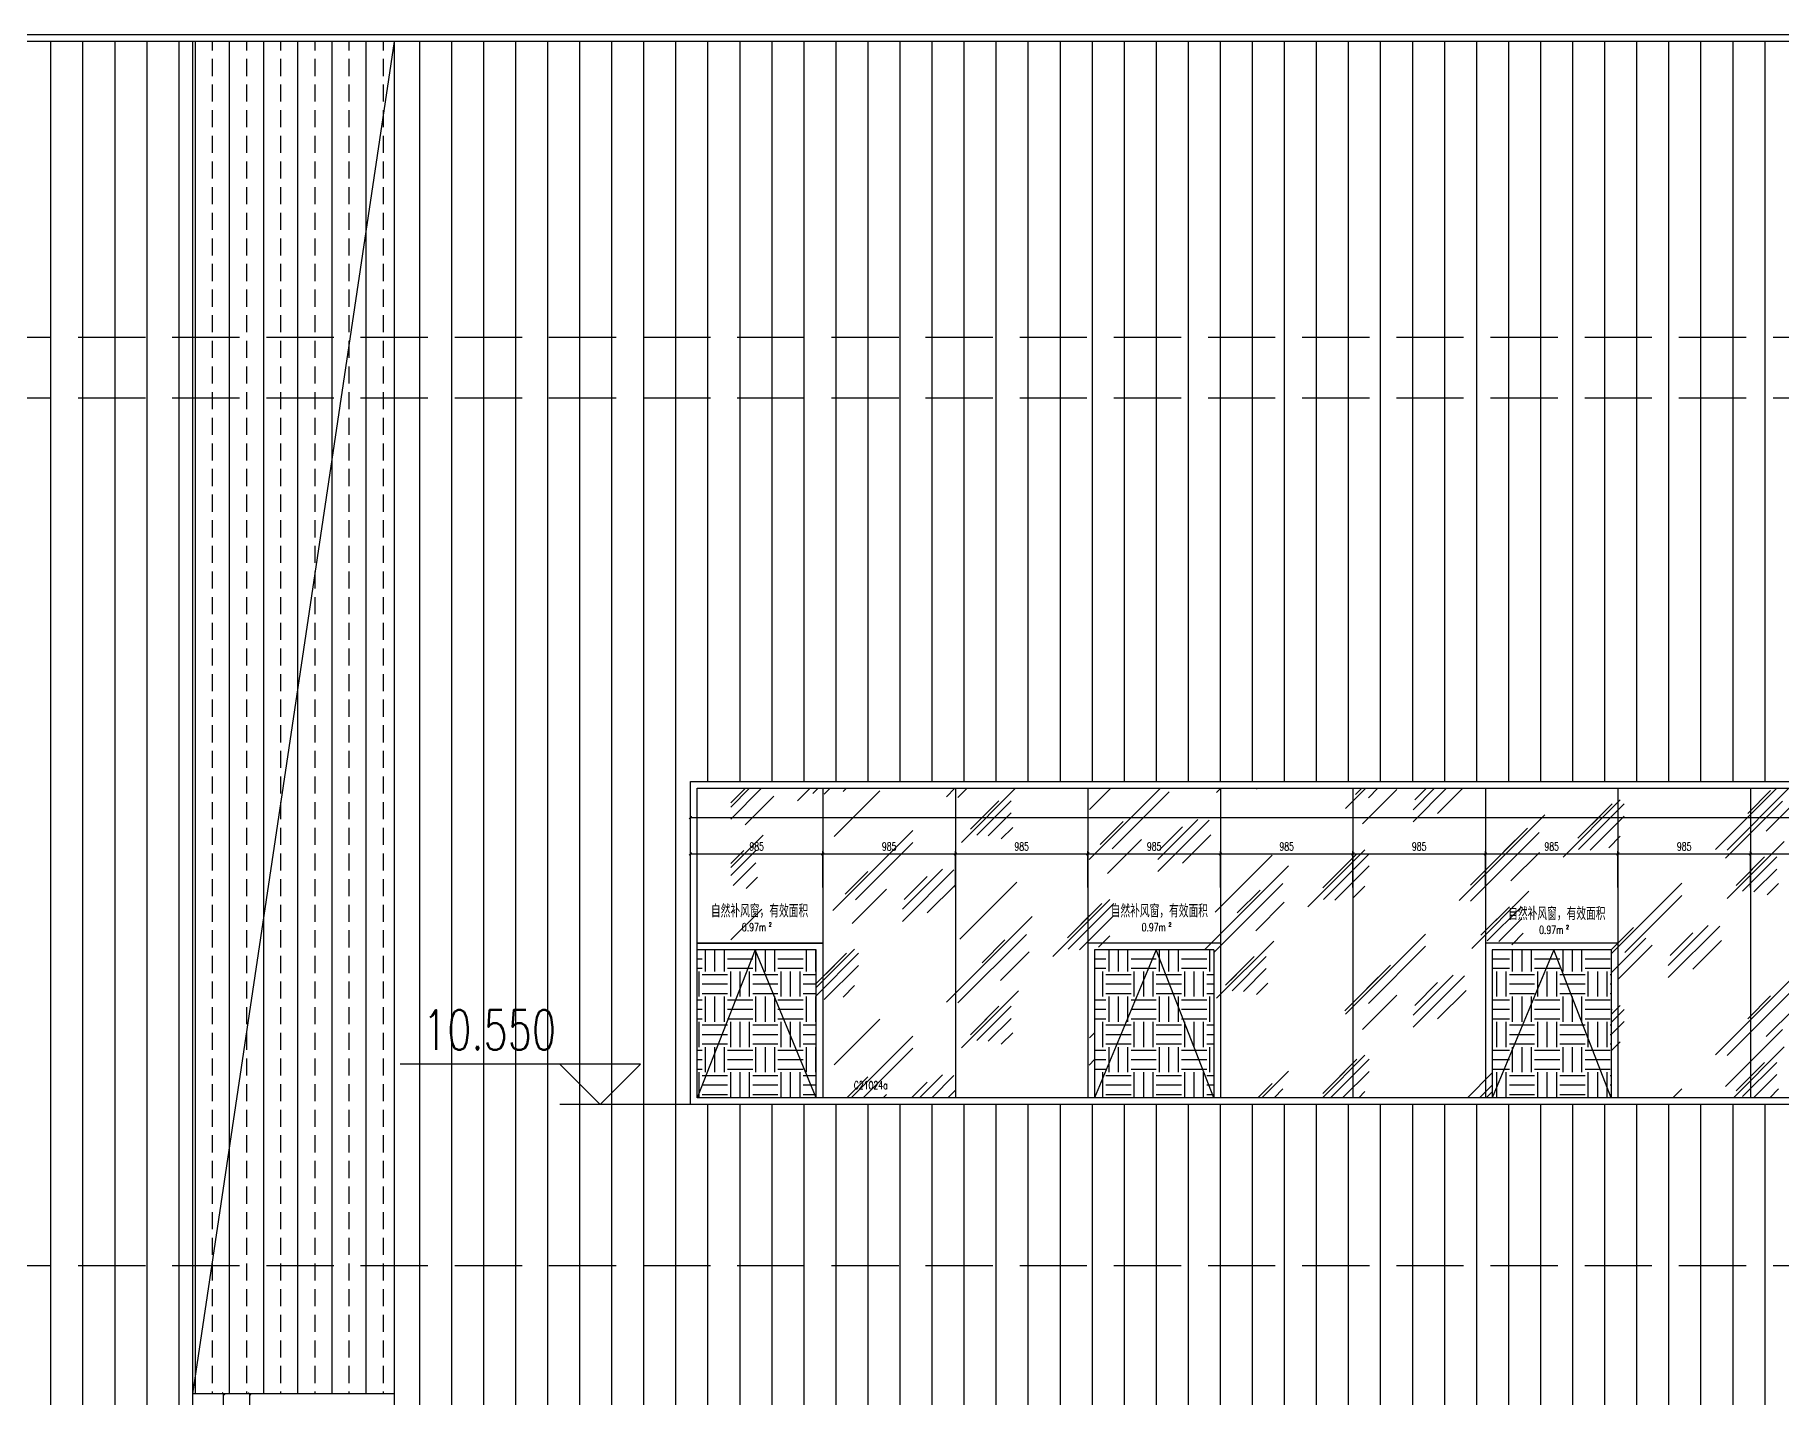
# Model space of a CAD drawing. Extents: x -2377130 to 293730, y -2 to 754590.
# Drawn here: x 52147 to 65127, y 525612 to 535737 of the extents above; entities that cross this region are included whole.
import ezdxf

# ---------------------------------------------------------------- set-up
doc = ezdxf.new("R2010")
doc.units = 0
doc.header["$LTSCALE"] = 1000
doc.header["$MEASUREMENT"] = 0
doc.linetypes.add('__DASH', pattern=[0.35, 0.25, -0.1])
doc.linetypes.add('DOTE', pattern=[2.42, 2, -0.2, 0.02, -0.2])
doc.layers.get('Defpoints').update_dxf_attribs({"color": 210})
for name, color, linetype in [('A-AXIS-DOTE', 14, 'DOTE'), ('A-HATCH-2', 251, 'Continuous'), ('A-LIN-V', 9, 'Continuous'), ('A-WINDOW', 140, 'Continuous'), ('A-门窗表显示尺寸', 160, 'Continuous'), ('AS-WALL', 40, 'Continuous'), ('DIM_ELEV', 3, 'Continuous'), ('PUB_TEXT', 7, 'Continuous'), ('SPACE_HATCH', 8, 'Continuous'), ('参考线', 8, 'Continuous')]:
    doc.layers.add(name, color=color, linetype=linetype)
doc.layers.add('A-WALL-HATCH', color=8, linetype='Continuous', lineweight=13)
doc.layers.add('A-加建区域', color=47, linetype='Continuous', plot=False)
doc.styles.add('_TCH_DIM', font='SIMPLEX', dxfattribs={"bigfont": 'GBCBIG'})
doc.styles.add('_TCH_DIM_T3', font='SIMPLEX', dxfattribs={"width": 0.705882, "bigfont": 'GBCBIG'})
doc.styles.add('_TCH_SPACE', font='SIMPLEX', dxfattribs={"height": 5, "bigfont": 'GBCBIG'})
doc.styles.add('A-DIM_T3', font='SIMPLEX', dxfattribs={"width": 0.705882, "bigfont": 'GBCBIG'})
doc.styles.add('A-STANDARD', font='SIMPLEX', dxfattribs={"bigfont": 'GBCBIG'})
doc.dimstyles.new('_TCH_ARCH&&20', dxfattribs={"dimtxt": 59.5, "dimasz": 20, "dimexe": 20, "dimexo": 20, "dimgap": 25.25, "dimtad": 1, "dimdec": 0, "dimzin": 0, "dimdsep": 46, "dimtxsty": '_TCH_DIM_T3', "dimblk": 'ARCHTICK', "dimcen": 0.09, "dimclrt": 7, "dimazin": 2, "dimtfac": 1, "dimtdec": 0, "dimtix": 1, "dimtmove": 2, "dimatfit": 3, "dimfxl": 0, "dimtolj": 1, "dimtzin": 0, "dimarcsym": 0})
doc.dimstyles.new('A-DIM&&20', dxfattribs={"dimtxt": 59.5, "dimasz": 20, "dimexe": 20, "dimexo": 20, "dimgap": 25.25, "dimtad": 1, "dimdec": 0, "dimzin": 0, "dimdsep": 46, "dimtxsty": 'A-DIM_T3', "dimblk": 'ARCHTICK', "dimcen": 0.09, "dimclrt": 7, "dimazin": 2, "dimtfac": 1, "dimtdec": 0, "dimtix": 1, "dimtmove": 2, "dimatfit": 3, "dimfxl": 0, "dimtolj": 1, "dimtzin": 0, "dimarcsym": 0})
pattern_1 = [(0, (-31580, 10550), (187.5, 187.5), [187.5, -187.5]), (0, (-31580, 10620.31), (187.5, 187.5), [187.5, -187.5]), (0, (-31580, 10690.63), (187.5, 187.5), [187.5, -187.5]), (90, (-31556.56, 10714.06), (-187.5, 187.5), [187.5, -187.5]), (90, (-31486.25, 10714.06), (-187.5, 187.5), [187.5, -187.5]), (90, (-31415.94, 10714.06), (-187.5, 187.5), [187.5, -187.5])]

# ---------------------------------------------------------------- blocks, each defined once
blk = doc.blocks.new('_ArchTick')
at = {"color": 0, "linetype": 'ByBlock', "const_width": 0.4}
blk.add_lwpolyline([(-0.5, -0.5), (0.5, 0.5)], dxfattribs=at)
blk = doc.blocks.new('*D1580')
at = {"layer": 'A-门窗表显示尺寸', "color": 0, "lineweight": -2}
for p, q in [((53893, 525637), (53723, 525637)), ((53743, 524537), (53743, 525637)), ((53893, 524537), (53723, 524537))]:
    blk.add_line(p, q, dxfattribs=at)
at = {"layer": 'Defpoints', "color": 0}
for p in [(53743, 525637), (53913, 525637), (53913, 524537)]:
    blk.add_point(p, dxfattribs=at)
at = {"layer": 'A-门窗表显示尺寸', "color": 0, "lineweight": -2, "xscale": 20, "yscale": 20, "zscale": 20}
for p, rotation in [((53743, 525637), 90), ((53743, 524537), 270)]:
    blk.add_blockref('_ArchTick', p, dxfattribs=dict(at, rotation=rotation))
at = {"layer": 'A-门窗表显示尺寸', "color": 7, "insert": (53688, 525087), "char_height": 59.5, "attachment_point": 5, "rotation": 90, "style": '_TCH_DIM_T3'}
blk.add_mtext('\\A1;1100', dxfattribs=at)
blk = doc.blocks.new('*D1581')
at = {"layer": 'A-门窗表显示尺寸', "color": 0, "lineweight": -2}
for p, q in [((53873, 525637), (53529, 525637)), ((53549, 517237), (53549, 525637)), ((53873, 517237), (53529, 517237))]:
    blk.add_line(p, q, dxfattribs=at)
at = {"layer": 'Defpoints', "color": 0}
for p in [(53549, 525637), (53893, 525637), (53893, 517237)]:
    blk.add_point(p, dxfattribs=at)
at = {"layer": 'A-门窗表显示尺寸', "color": 0, "lineweight": -2, "xscale": 20, "yscale": 20, "zscale": 20}
for p, rotation in [((53549, 525637), 90), ((53549, 517237), 270)]:
    blk.add_blockref('_ArchTick', p, dxfattribs=dict(at, rotation=rotation))
at = {"layer": 'A-门窗表显示尺寸', "color": 7, "insert": (53494, 521437), "char_height": 59.5, "attachment_point": 5, "rotation": 90, "style": '_TCH_DIM_T3'}
blk.add_mtext('\\A1;8400', dxfattribs=at)
blk = doc.blocks.new('*D1795')
at = {"layer": 'A-门窗表显示尺寸', "color": 0, "lineweight": -2}
for p, q in [((57019, 529673), (57019, 529940)), ((57019, 529920), (78019, 529920)), ((78019, 529673), (78019, 529940))]:
    blk.add_line(p, q, dxfattribs=at)
at = {"layer": 'Defpoints', "color": 0}
for p in [(78019, 529920), (57019, 529653), (78019, 529653)]:
    blk.add_point(p, dxfattribs=at)
at = {"layer": 'A-门窗表显示尺寸', "color": 0, "lineweight": -2, "xscale": 20, "yscale": 20, "zscale": 20, "rotation": 180}
blk.add_blockref('_ArchTick', (57019, 529920), dxfattribs=at)
at = {"layer": 'A-门窗表显示尺寸', "color": 0, "lineweight": -2, "xscale": 20, "yscale": 20, "zscale": 20}
blk.add_blockref('_ArchTick', (78019, 529920), dxfattribs=at)
at = {"layer": 'A-门窗表显示尺寸', "color": 7, "insert": (67519, 529975), "char_height": 59.5, "attachment_point": 5, "style": 'A-DIM_T3'}
blk.add_mtext('\\A1;21000', dxfattribs=at)
blk = doc.blocks.new('*D1784')
at = {"layer": 'A-门窗表显示尺寸', "color": 0, "lineweight": -2}
for p, q in [((64899, 529400), (64899, 529670)), ((64899, 529650), (65884, 529650)), ((65884, 529400), (65884, 529670))]:
    blk.add_line(p, q, dxfattribs=at)
at = {"layer": 'Defpoints', "color": 0}
for p in [(65884, 529650), (64899, 529380), (65884, 529380)]:
    blk.add_point(p, dxfattribs=at)
at = {"layer": 'A-门窗表显示尺寸', "color": 0, "lineweight": -2, "xscale": 20, "yscale": 20, "zscale": 20, "rotation": 180}
blk.add_blockref('_ArchTick', (64899, 529650), dxfattribs=at)
at = {"layer": 'A-门窗表显示尺寸', "color": 0, "lineweight": -2, "xscale": 20, "yscale": 20, "zscale": 20}
blk.add_blockref('_ArchTick', (65884, 529650), dxfattribs=at)
at = {"layer": 'A-门窗表显示尺寸', "color": 7, "insert": (65392, 529705), "char_height": 59.5, "attachment_point": 5, "style": 'A-DIM_T3'}
blk.add_mtext('\\A1;985', dxfattribs=at)
blk = doc.blocks.new('*D1785')
at = {"layer": 'A-门窗表显示尺寸', "color": 0, "lineweight": -2}
for p, q in [((63914, 529400), (63914, 529670)), ((63914, 529650), (64899, 529650)), ((64899, 529400), (64899, 529670))]:
    blk.add_line(p, q, dxfattribs=at)
at = {"layer": 'Defpoints', "color": 0}
for p in [(64899, 529650), (63914, 529380), (64899, 529380)]:
    blk.add_point(p, dxfattribs=at)
at = {"layer": 'A-门窗表显示尺寸', "color": 0, "lineweight": -2, "xscale": 20, "yscale": 20, "zscale": 20, "rotation": 180}
blk.add_blockref('_ArchTick', (63914, 529650), dxfattribs=at)
at = {"layer": 'A-门窗表显示尺寸', "color": 0, "lineweight": -2, "xscale": 20, "yscale": 20, "zscale": 20}
blk.add_blockref('_ArchTick', (64899, 529650), dxfattribs=at)
at = {"layer": 'A-门窗表显示尺寸', "color": 7, "insert": (64407, 529705), "char_height": 59.5, "attachment_point": 5, "style": 'A-DIM_T3'}
blk.add_mtext('\\A1;985', dxfattribs=at)
blk = doc.blocks.new('*D1786')
at = {"layer": 'A-门窗表显示尺寸', "color": 0, "lineweight": -2}
for p, q in [((62929, 529400), (62929, 529670)), ((62929, 529650), (63914, 529650)), ((63914, 529400), (63914, 529670))]:
    blk.add_line(p, q, dxfattribs=at)
at = {"layer": 'Defpoints', "color": 0}
for p in [(63914, 529650), (62929, 529380), (63914, 529380)]:
    blk.add_point(p, dxfattribs=at)
at = {"layer": 'A-门窗表显示尺寸', "color": 0, "lineweight": -2, "xscale": 20, "yscale": 20, "zscale": 20, "rotation": 180}
blk.add_blockref('_ArchTick', (62929, 529650), dxfattribs=at)
at = {"layer": 'A-门窗表显示尺寸', "color": 0, "lineweight": -2, "xscale": 20, "yscale": 20, "zscale": 20}
blk.add_blockref('_ArchTick', (63914, 529650), dxfattribs=at)
at = {"layer": 'A-门窗表显示尺寸', "color": 7, "insert": (63422, 529705), "char_height": 59.5, "attachment_point": 5, "style": 'A-DIM_T3'}
blk.add_mtext('\\A1;985', dxfattribs=at)
blk = doc.blocks.new('*D1787')
at = {"layer": 'A-门窗表显示尺寸', "color": 0, "lineweight": -2}
for p, q in [((61944, 529400), (61944, 529670)), ((61944, 529650), (62929, 529650)), ((62929, 529400), (62929, 529670))]:
    blk.add_line(p, q, dxfattribs=at)
at = {"layer": 'Defpoints', "color": 0}
for p in [(62929, 529650), (61944, 529380), (62929, 529380)]:
    blk.add_point(p, dxfattribs=at)
at = {"layer": 'A-门窗表显示尺寸', "color": 0, "lineweight": -2, "xscale": 20, "yscale": 20, "zscale": 20, "rotation": 180}
blk.add_blockref('_ArchTick', (61944, 529650), dxfattribs=at)
at = {"layer": 'A-门窗表显示尺寸', "color": 0, "lineweight": -2, "xscale": 20, "yscale": 20, "zscale": 20}
blk.add_blockref('_ArchTick', (62929, 529650), dxfattribs=at)
at = {"layer": 'A-门窗表显示尺寸', "color": 7, "insert": (62437, 529705), "char_height": 59.5, "attachment_point": 5, "style": 'A-DIM_T3'}
blk.add_mtext('\\A1;985', dxfattribs=at)
blk = doc.blocks.new('*D1788')
at = {"layer": 'A-门窗表显示尺寸', "color": 0, "lineweight": -2}
for p, q in [((60959, 529400), (60959, 529670)), ((60959, 529650), (61944, 529650)), ((61944, 529400), (61944, 529670))]:
    blk.add_line(p, q, dxfattribs=at)
at = {"layer": 'Defpoints', "color": 0}
for p in [(61944, 529650), (60959, 529380), (61944, 529380)]:
    blk.add_point(p, dxfattribs=at)
at = {"layer": 'A-门窗表显示尺寸', "color": 0, "lineweight": -2, "xscale": 20, "yscale": 20, "zscale": 20, "rotation": 180}
blk.add_blockref('_ArchTick', (60959, 529650), dxfattribs=at)
at = {"layer": 'A-门窗表显示尺寸', "color": 0, "lineweight": -2, "xscale": 20, "yscale": 20, "zscale": 20}
blk.add_blockref('_ArchTick', (61944, 529650), dxfattribs=at)
at = {"layer": 'A-门窗表显示尺寸', "color": 7, "insert": (61452, 529705), "char_height": 59.5, "attachment_point": 5, "style": 'A-DIM_T3'}
blk.add_mtext('\\A1;985', dxfattribs=at)
blk = doc.blocks.new('*D1789')
at = {"layer": 'A-门窗表显示尺寸', "color": 0, "lineweight": -2}
for p, q in [((59974, 529400), (59974, 529670)), ((59974, 529650), (60959, 529650)), ((60959, 529400), (60959, 529670))]:
    blk.add_line(p, q, dxfattribs=at)
at = {"layer": 'Defpoints', "color": 0}
for p in [(60959, 529650), (59974, 529380), (60959, 529380)]:
    blk.add_point(p, dxfattribs=at)
at = {"layer": 'A-门窗表显示尺寸', "color": 0, "lineweight": -2, "xscale": 20, "yscale": 20, "zscale": 20, "rotation": 180}
blk.add_blockref('_ArchTick', (59974, 529650), dxfattribs=at)
at = {"layer": 'A-门窗表显示尺寸', "color": 0, "lineweight": -2, "xscale": 20, "yscale": 20, "zscale": 20}
blk.add_blockref('_ArchTick', (60959, 529650), dxfattribs=at)
at = {"layer": 'A-门窗表显示尺寸', "color": 7, "insert": (60467, 529705), "char_height": 59.5, "attachment_point": 5, "style": 'A-DIM_T3'}
blk.add_mtext('\\A1;985', dxfattribs=at)
blk = doc.blocks.new('*D1790')
at = {"layer": 'A-门窗表显示尺寸', "color": 0, "lineweight": -2}
for p, q in [((58989, 529400), (58989, 529670)), ((58989, 529650), (59974, 529650)), ((59974, 529400), (59974, 529670))]:
    blk.add_line(p, q, dxfattribs=at)
at = {"layer": 'Defpoints', "color": 0}
for p in [(59974, 529650), (58989, 529380), (59974, 529380)]:
    blk.add_point(p, dxfattribs=at)
at = {"layer": 'A-门窗表显示尺寸', "color": 0, "lineweight": -2, "xscale": 20, "yscale": 20, "zscale": 20, "rotation": 180}
blk.add_blockref('_ArchTick', (58989, 529650), dxfattribs=at)
at = {"layer": 'A-门窗表显示尺寸', "color": 0, "lineweight": -2, "xscale": 20, "yscale": 20, "zscale": 20}
blk.add_blockref('_ArchTick', (59974, 529650), dxfattribs=at)
at = {"layer": 'A-门窗表显示尺寸', "color": 7, "insert": (59482, 529705), "char_height": 59.5, "attachment_point": 5, "style": 'A-DIM_T3'}
blk.add_mtext('\\A1;985', dxfattribs=at)
blk = doc.blocks.new('*D1791')
at = {"layer": 'A-门窗表显示尺寸', "color": 0, "lineweight": -2}
for p, q in [((58004, 529400), (58004, 529670)), ((58004, 529650), (58989, 529650)), ((58989, 529400), (58989, 529670))]:
    blk.add_line(p, q, dxfattribs=at)
at = {"layer": 'Defpoints', "color": 0}
for p in [(58989, 529650), (58004, 529380), (58989, 529380)]:
    blk.add_point(p, dxfattribs=at)
at = {"layer": 'A-门窗表显示尺寸', "color": 0, "lineweight": -2, "xscale": 20, "yscale": 20, "zscale": 20, "rotation": 180}
blk.add_blockref('_ArchTick', (58004, 529650), dxfattribs=at)
at = {"layer": 'A-门窗表显示尺寸', "color": 0, "lineweight": -2, "xscale": 20, "yscale": 20, "zscale": 20}
blk.add_blockref('_ArchTick', (58989, 529650), dxfattribs=at)
at = {"layer": 'A-门窗表显示尺寸', "color": 7, "insert": (58497, 529705), "char_height": 59.5, "attachment_point": 5, "style": 'A-DIM_T3'}
blk.add_mtext('\\A1;985', dxfattribs=at)
blk = doc.blocks.new('*D1792')
at = {"layer": 'A-门窗表显示尺寸', "color": 0, "lineweight": -2}
for p, q in [((57019, 529400), (57019, 529670)), ((57019, 529650), (58004, 529650)), ((58004, 529400), (58004, 529670))]:
    blk.add_line(p, q, dxfattribs=at)
at = {"layer": 'Defpoints', "color": 0}
for p in [(58004, 529650), (57019, 529380), (58004, 529380)]:
    blk.add_point(p, dxfattribs=at)
at = {"layer": 'A-门窗表显示尺寸', "color": 0, "lineweight": -2, "xscale": 20, "yscale": 20, "zscale": 20, "rotation": 180}
blk.add_blockref('_ArchTick', (57019, 529650), dxfattribs=at)
at = {"layer": 'A-门窗表显示尺寸', "color": 0, "lineweight": -2, "xscale": 20, "yscale": 20, "zscale": 20}
blk.add_blockref('_ArchTick', (58004, 529650), dxfattribs=at)
at = {"layer": 'A-门窗表显示尺寸', "color": 7, "insert": (57512, 529705), "char_height": 59.5, "attachment_point": 5, "style": 'A-DIM_T3'}
blk.add_mtext('\\A1;985', dxfattribs=at)

msp = doc.modelspace()

# ---------------------------------------------------------------- linework, layer by layer
at = {"layer": 'A-AXIS-DOTE', "color": 8, "linetype": '__DASH', "ltscale": 2}
for p, q in [((176167.5, 535737.5), (-23524.5, 535737.5)), ((176167.5, 533487.5), (-23524.5, 533487.5)), ((176167.5, 533037.5), (-23524.5, 533037.5))]:
    msp.add_line(p, q, dxfattribs=at)
at = {"layer": 'A-HATCH-2', "color": 8, "linetype": 'Continuous'}
for p, q in [((52265.6, 517237.5), (52265.6, 535687.5)), ((52503.8, 517237.5), (52503.8, 535687.5)), ((52741.9, 517237.5), (52741.9, 535687.5)), ((52980, 517237.5), (52980, 535687.5)), ((53218.1, 517237.5), (53218.1, 535687.5)), ((53340, 525637.5), (53340, 535687.5)), ((53467, 535622.5), (53467, 535687.5)), ((53594, 525637.5), (53594, 535687.5)), ((53721, 535622.5), (53721, 535687.5)), ((53848, 525637.5), (53848, 535687.5)), ((53975, 535622.5), (53975, 535687.5)), ((54102, 525637.5), (54102, 535687.5)), ((54229, 535622.5), (54229, 535687.5)), ((54356, 525637.5), (54356, 535687.5)), ((54483, 535622.5), (54483, 535687.5)), ((54610, 525637.5), (54610, 535687.5)), ((54737, 535622.5), (54737, 535687.5)), ((55006.9, 517237.5), (55006.9, 535687.5)), ((55245, 517237.5), (55245, 535687.5)), ((55483.1, 517237.5), (55483.1, 535687.5)), ((55721.3, 517237.5), (55721.3, 535687.5)), ((55959.4, 517237.5), (55959.4, 535687.5)), ((56197.5, 517237.5), (56197.5, 535687.5)), ((56435.6, 517237.5), (56435.6, 535687.5)), ((56673.8, 517237.5), (56673.8, 535687.5)), ((56911.9, 517237.5), (56911.9, 535687.5)), ((57150, 522237.5), (57150, 535687.5)), ((57388.1, 522237.5), (57388.1, 535687.5)), ((57626.3, 522237.5), (57626.3, 535687.5)), ((57864.4, 522237.5), (57864.4, 535687.5)), ((58102.5, 522237.5), (58102.5, 535687.5)), ((58340.6, 522237.5), (58340.6, 535687.5)), ((58578.8, 522237.5), (58578.8, 535687.5)), ((58816.9, 522237.5), (58816.9, 535687.5)), ((59055, 522237.5), (59055, 535687.5)), ((59293.1, 522237.5), (59293.1, 535687.5)), ((59531.3, 522237.5), (59531.3, 535687.5)), ((59769.4, 522237.5), (59769.4, 535687.5)), ((60007.5, 522237.5), (60007.5, 535687.5)), ((60245.6, 522237.5), (60245.6, 535687.5)), ((60483.8, 522237.5), (60483.8, 535687.5)), ((60721.9, 522237.5), (60721.9, 535687.5)), ((60960, 522237.5), (60960, 535687.5)), ((61198.1, 522237.5), (61198.1, 535687.5)), ((61436.3, 522237.5), (61436.3, 535687.5)), ((61674.4, 522237.5), (61674.4, 535687.5)), ((61912.5, 522237.5), (61912.5, 535687.5)), ((62150.6, 522237.5), (62150.6, 535687.5)), ((62388.8, 522237.5), (62388.8, 535687.5)), ((62626.9, 522237.5), (62626.9, 535687.5)), ((62865, 522237.5), (62865, 535687.5)), ((63103.1, 517237.5), (63103.1, 535687.5)), ((63341.3, 517237.5), (63341.3, 535687.5)), ((63579.4, 517237.5), (63579.4, 535687.5)), ((63817.5, 517237.5), (63817.5, 535687.5)), ((64055.6, 517237.5), (64055.6, 535687.5)), ((64293.8, 517237.5), (64293.8, 535687.5)), ((64531.9, 517237.5), (64531.9, 535687.5)), ((64770, 517237.5), (64770, 535687.5)), ((65008.1, 517237.5), (65008.1, 535687.5)), ((53467, 535432), (53467, 535559)), ((53721, 535432), (53721, 535559)), ((53975, 535432), (53975, 535559)), ((54229, 535432), (54229, 535559)), ((54483, 535432), (54483, 535559)), ((54737, 535432), (54737, 535559)), ((53467, 535241.5), (53467, 535368.5)), ((53721, 535241.5), (53721, 535368.5)), ((53975, 535241.5), (53975, 535368.5)), ((54229, 535241.5), (54229, 535368.5)), ((54483, 535241.5), (54483, 535368.5)), ((54737, 535241.5), (54737, 535368.5)), ((53467, 535051), (53467, 535178)), ((53721, 535051), (53721, 535178)), ((53975, 535051), (53975, 535178)), ((54229, 535051), (54229, 535178)), ((54483, 535051), (54483, 535178)), ((54737, 535051), (54737, 535178)), ((53467, 534860.5), (53467, 534987.5)), ((53721, 534860.5), (53721, 534987.5)), ((53975, 534860.5), (53975, 534987.5)), ((54229, 534860.5), (54229, 534987.5)), ((54483, 534860.5), (54483, 534987.5)), ((54737, 534860.5), (54737, 534987.5)), ((53467, 534670), (53467, 534797)), ((53721, 534670), (53721, 534797)), ((53975, 534670), (53975, 534797)), ((54229, 534670), (54229, 534797)), ((54483, 534670), (54483, 534797)), ((54737, 534670), (54737, 534797)), ((53467, 534479.5), (53467, 534606.5)), ((53721, 534479.5), (53721, 534606.5)), ((53975, 534479.5), (53975, 534606.5)), ((54229, 534479.5), (54229, 534606.5)), ((54483, 534479.5), (54483, 534606.5)), ((54737, 534479.5), (54737, 534606.5)), ((53467, 534289), (53467, 534416)), ((53721, 534289), (53721, 534416)), ((53975, 534289), (53975, 534416)), ((54229, 534289), (54229, 534416)), ((54483, 534289), (54483, 534416)), ((54737, 534289), (54737, 534416)), ((53467, 534098.5), (53467, 534225.5)), ((53721, 534098.5), (53721, 534225.5)), ((53975, 534098.5), (53975, 534225.5)), ((54229, 534098.5), (54229, 534225.5)), ((54483, 534098.5), (54483, 534225.5)), ((54737, 534098.5), (54737, 534225.5)), ((53467, 533908), (53467, 534035)), ((53721, 533908), (53721, 534035)), ((53975, 533908), (53975, 534035)), ((54229, 533908), (54229, 534035)), ((54483, 533908), (54483, 534035)), ((54737, 533908), (54737, 534035)), ((53467, 533717.5), (53467, 533844.5)), ((53721, 533717.5), (53721, 533844.5)), ((53975, 533717.5), (53975, 533844.5)), ((54229, 533717.5), (54229, 533844.5)), ((54483, 533717.5), (54483, 533844.5)), ((54737, 533717.5), (54737, 533844.5)), ((53467, 533527), (53467, 533654)), ((53721, 533527), (53721, 533654)), ((53975, 533527), (53975, 533654)), ((54229, 533527), (54229, 533654)), ((54483, 533527), (54483, 533654)), ((54737, 533527), (54737, 533654)), ((53467, 533336.5), (53467, 533463.5)), ((53721, 533336.5), (53721, 533463.5)), ((53975, 533336.5), (53975, 533463.5)), ((54229, 533336.5), (54229, 533463.5)), ((54483, 533336.5), (54483, 533463.5)), ((54737, 533336.5), (54737, 533463.5)), ((53467, 533146), (53467, 533273)), ((53721, 533146), (53721, 533273)), ((53975, 533146), (53975, 533273)), ((54229, 533146), (54229, 533273)), ((54483, 533146), (54483, 533273)), ((54737, 533146), (54737, 533273)), ((53467, 532955.5), (53467, 533082.5)), ((53721, 532955.5), (53721, 533082.5)), ((53975, 532955.5), (53975, 533082.5)), ((54229, 532955.5), (54229, 533082.5)), ((54483, 532955.5), (54483, 533082.5)), ((54737, 532955.5), (54737, 533082.5)), ((53467, 532765), (53467, 532892)), ((53721, 532765), (53721, 532892)), ((53975, 532765), (53975, 532892)), ((54229, 532765), (54229, 532892)), ((54483, 532765), (54483, 532892)), ((54737, 532765), (54737, 532892)), ((53467, 532574.5), (53467, 532701.5)), ((53721, 532574.5), (53721, 532701.5)), ((53975, 532574.5), (53975, 532701.5)), ((54229, 532574.5), (54229, 532701.5)), ((54483, 532574.5), (54483, 532701.5)), ((54737, 532574.5), (54737, 532701.5)), ((53467, 532384), (53467, 532511)), ((53721, 532384), (53721, 532511)), ((53975, 532384), (53975, 532511)), ((54229, 532384), (54229, 532511)), ((54483, 532384), (54483, 532511)), ((54737, 532384), (54737, 532511)), ((53467, 532193.5), (53467, 532320.5)), ((53721, 532193.5), (53721, 532320.5)), ((53975, 532193.5), (53975, 532320.5)), ((54229, 532193.5), (54229, 532320.5)), ((54483, 532193.5), (54483, 532320.5)), ((54737, 532193.5), (54737, 532320.5)), ((53467, 532003), (53467, 532130)), ((53721, 532003), (53721, 532130)), ((53975, 532003), (53975, 532130)), ((54229, 532003), (54229, 532130)), ((54483, 532003), (54483, 532130)), ((54737, 532003), (54737, 532130)), ((53467, 531812.5), (53467, 531939.5)), ((53721, 531812.5), (53721, 531939.5)), ((53975, 531812.5), (53975, 531939.5)), ((54229, 531812.5), (54229, 531939.5)), ((54483, 531812.5), (54483, 531939.5)), ((54737, 531812.5), (54737, 531939.5)), ((53467, 531622), (53467, 531749)), ((53721, 531622), (53721, 531749)), ((53975, 531622), (53975, 531749)), ((54229, 531622), (54229, 531749)), ((54483, 531622), (54483, 531749)), ((54737, 531622), (54737, 531749)), ((53467, 531431.5), (53467, 531558.5)), ((53721, 531431.5), (53721, 531558.5)), ((53975, 531431.5), (53975, 531558.5)), ((54229, 531431.5), (54229, 531558.5)), ((54483, 531431.5), (54483, 531558.5)), ((54737, 531431.5), (54737, 531558.5)), ((53467, 531241), (53467, 531368)), ((53721, 531241), (53721, 531368)), ((53975, 531241), (53975, 531368)), ((54229, 531241), (54229, 531368)), ((54483, 531241), (54483, 531368)), ((54737, 531241), (54737, 531368)), ((53467, 531050.5), (53467, 531177.5)), ((53721, 531050.5), (53721, 531177.5)), ((53975, 531050.5), (53975, 531177.5)), ((54229, 531050.5), (54229, 531177.5)), ((54483, 531050.5), (54483, 531177.5)), ((54737, 531050.5), (54737, 531177.5)), ((53467, 530860), (53467, 530987)), ((53721, 530860), (53721, 530987)), ((53975, 530860), (53975, 530987)), ((54229, 530860), (54229, 530987)), ((54483, 530860), (54483, 530987)), ((54737, 530860), (54737, 530987)), ((53467, 530669.5), (53467, 530796.5)), ((53721, 530669.5), (53721, 530796.5)), ((53975, 530669.5), (53975, 530796.5)), ((54229, 530669.5), (54229, 530796.5)), ((54483, 530669.5), (54483, 530796.5)), ((54737, 530669.5), (54737, 530796.5)), ((53467, 530479), (53467, 530606)), ((53721, 530479), (53721, 530606)), ((53975, 530479), (53975, 530606)), ((54229, 530479), (54229, 530606)), ((54483, 530479), (54483, 530606)), ((54737, 530479), (54737, 530606)), ((53467, 530288.5), (53467, 530415.5)), ((53721, 530288.5), (53721, 530415.5)), ((53975, 530288.5), (53975, 530415.5)), ((54229, 530288.5), (54229, 530415.5)), ((54483, 530288.5), (54483, 530415.5)), ((54737, 530288.5), (54737, 530415.5)), ((53467, 530098), (53467, 530225)), ((53721, 530098), (53721, 530225)), ((53975, 530098), (53975, 530225)), ((54229, 530098), (54229, 530225)), ((54483, 530098), (54483, 530225)), ((54737, 530098), (54737, 530225)), ((53467, 529907.5), (53467, 530034.5)), ((53721, 529907.5), (53721, 530034.5)), ((53975, 529907.5), (53975, 530034.5)), ((54229, 529907.5), (54229, 530034.5)), ((54483, 529907.5), (54483, 530034.5)), ((54737, 529907.5), (54737, 530034.5)), ((53467, 529717), (53467, 529844)), ((53721, 529717), (53721, 529844)), ((53975, 529717), (53975, 529844)), ((54229, 529717), (54229, 529844)), ((54483, 529717), (54483, 529844)), ((54737, 529717), (54737, 529844)), ((53467, 529526.5), (53467, 529653.5)), ((53721, 529526.5), (53721, 529653.5)), ((53975, 529526.5), (53975, 529653.5)), ((54229, 529526.5), (54229, 529653.5)), ((54483, 529526.5), (54483, 529653.5)), ((54737, 529526.5), (54737, 529653.5)), ((53467, 529336), (53467, 529463)), ((53721, 529336), (53721, 529463)), ((53975, 529336), (53975, 529463)), ((54229, 529336), (54229, 529463)), ((54483, 529336), (54483, 529463)), ((54737, 529336), (54737, 529463)), ((53467, 529145.5), (53467, 529272.5)), ((53721, 529145.5), (53721, 529272.5)), ((53975, 529145.5), (53975, 529272.5)), ((54229, 529145.5), (54229, 529272.5)), ((54483, 529145.5), (54483, 529272.5)), ((54737, 529145.5), (54737, 529272.5)), ((53467, 528955), (53467, 529082)), ((53721, 528955), (53721, 529082)), ((53975, 528955), (53975, 529082)), ((54229, 528955), (54229, 529082)), ((54483, 528955), (54483, 529082)), ((54737, 528955), (54737, 529082)), ((53467, 528764.5), (53467, 528891.5)), ((53721, 528764.5), (53721, 528891.5)), ((53975, 528764.5), (53975, 528891.5)), ((54229, 528764.5), (54229, 528891.5)), ((54483, 528764.5), (54483, 528891.5)), ((54737, 528764.5), (54737, 528891.5)), ((53467, 528574), (53467, 528701)), ((53721, 528574), (53721, 528701)), ((53975, 528574), (53975, 528701)), ((54229, 528574), (54229, 528701)), ((54483, 528574), (54483, 528701)), ((54737, 528574), (54737, 528701)), ((53467, 528383.5), (53467, 528510.5)), ((53721, 528383.5), (53721, 528510.5)), ((53975, 528383.5), (53975, 528510.5)), ((54229, 528383.5), (54229, 528510.5)), ((54483, 528383.5), (54483, 528510.5)), ((54737, 528383.5), (54737, 528510.5)), ((53467, 528193), (53467, 528320)), ((53721, 528193), (53721, 528320)), ((53975, 528193), (53975, 528320)), ((54229, 528193), (54229, 528320)), ((54483, 528193), (54483, 528320)), ((54737, 528193), (54737, 528320)), ((53467, 528002.5), (53467, 528129.5)), ((53721, 528002.5), (53721, 528129.5)), ((53975, 528002.5), (53975, 528129.5)), ((54229, 528002.5), (54229, 528129.5)), ((54483, 528002.5), (54483, 528129.5)), ((54737, 528002.5), (54737, 528129.5)), ((53467, 527812), (53467, 527939)), ((53721, 527812), (53721, 527939)), ((53975, 527812), (53975, 527939)), ((54229, 527812), (54229, 527939)), ((54483, 527812), (54483, 527939)), ((54737, 527812), (54737, 527939)), ((53467, 527621.5), (53467, 527748.5)), ((53721, 527621.5), (53721, 527748.5)), ((53975, 527621.5), (53975, 527748.5)), ((54229, 527621.5), (54229, 527748.5)), ((54483, 527621.5), (54483, 527748.5)), ((54737, 527621.5), (54737, 527748.5)), ((53467, 527431), (53467, 527558)), ((53721, 527431), (53721, 527558)), ((53975, 527431), (53975, 527558)), ((54229, 527431), (54229, 527558)), ((54483, 527431), (54483, 527558)), ((54737, 527431), (54737, 527558)), ((53467, 527240.5), (53467, 527367.5)), ((53721, 527240.5), (53721, 527367.5)), ((53975, 527240.5), (53975, 527367.5)), ((54229, 527240.5), (54229, 527367.5)), ((54483, 527240.5), (54483, 527367.5)), ((54737, 527240.5), (54737, 527367.5)), ((53467, 527050), (53467, 527177)), ((53721, 527050), (53721, 527177)), ((53975, 527050), (53975, 527177)), ((54229, 527050), (54229, 527177)), ((54483, 527050), (54483, 527177)), ((54737, 527050), (54737, 527177)), ((53467, 526859.5), (53467, 526986.5)), ((53721, 526859.5), (53721, 526986.5)), ((53975, 526859.5), (53975, 526986.5)), ((54229, 526859.5), (54229, 526986.5)), ((54483, 526859.5), (54483, 526986.5)), ((54737, 526859.5), (54737, 526986.5)), ((53467, 526669), (53467, 526796)), ((53721, 526669), (53721, 526796)), ((53975, 526669), (53975, 526796)), ((54229, 526669), (54229, 526796)), ((54483, 526669), (54483, 526796)), ((54737, 526669), (54737, 526796)), ((53467, 526478.5), (53467, 526605.5)), ((53721, 526478.5), (53721, 526605.5)), ((53975, 526478.5), (53975, 526605.5)), ((54229, 526478.5), (54229, 526605.5)), ((54483, 526478.5), (54483, 526605.5)), ((54737, 526478.5), (54737, 526605.5)), ((53467, 526288), (53467, 526415)), ((53721, 526288), (53721, 526415)), ((53975, 526288), (53975, 526415)), ((54229, 526288), (54229, 526415)), ((54483, 526288), (54483, 526415)), ((54737, 526288), (54737, 526415)), ((53467, 526097.5), (53467, 526224.5)), ((53721, 526097.5), (53721, 526224.5)), ((53975, 526097.5), (53975, 526224.5)), ((54229, 526097.5), (54229, 526224.5)), ((54483, 526097.5), (54483, 526224.5)), ((54737, 526097.5), (54737, 526224.5)), ((53467, 525907), (53467, 526034)), ((53721, 525907), (53721, 526034)), ((53975, 525907), (53975, 526034)), ((54229, 525907), (54229, 526034)), ((54483, 525907), (54483, 526034)), ((54737, 525907), (54737, 526034)), ((53467, 525716.5), (53467, 525843.5)), ((53721, 525716.5), (53721, 525843.5)), ((53975, 525716.5), (53975, 525843.5)), ((54229, 525716.5), (54229, 525843.5)), ((54483, 525716.5), (54483, 525843.5)), ((54737, 525716.5), (54737, 525843.5)), ((53467, 525637.5), (53467, 525653)), ((53721, 525637.5), (53721, 525653)), ((53975, 525637.5), (53975, 525653)), ((54229, 525637.5), (54229, 525653)), ((54483, 525637.5), (54483, 525653)), ((54737, 525637.5), (54737, 525653))]:
    msp.add_line(p, q, dxfattribs=at)
at = {"layer": 'A-LIN-V', "color": 8}
for p, q in [((168419.3, 535737.5), (-17180.7, 535737.5)), ((168419.3, 535687.5), (-17180.7, 535687.5)), ((53319.3, 525637.5), (53319.3, 535687.5)), ((54819.3, 525637.5), (54819.3, 535687.5)), ((54819.3, 525637.5), (53319.3, 525637.5))]:
    msp.add_line(p, q, dxfattribs=at)
at = {"layer": 'A-WINDOW', "color": 8}
for p, q in [((53319.3, 520117.5), (53319.3, 525637.5)), ((54819.3, 525637.5), (53319.3, 525637.5)), ((54819.3, 520117.5), (54819.3, 525637.5))]:
    msp.add_line(p, q, dxfattribs=at)
at = {"layer": 'A-加建区域', "color": 8, "linetype": '__DASH', "ltscale": 2}
msp.add_line((176167.5, 526587.5), (-23524.5, 526587.5), dxfattribs=at)
at = {"layer": 'AS-WALL', "color": 8}
msp.add_line((53319.3, 525637.5), (54819.3, 535687.5), dxfattribs=at)
at = {"layer": 'DIM_ELEV', "color": 8}
for p, q in [((56649.3, 528087.5), (54861.3, 528087.5)), ((56349.3, 527787.5), (56049.3, 528087.5)), ((56349.3, 527787.5), (56649.3, 528087.5))]:
    msp.add_line(p, q, dxfattribs=at)

# ---------------------------------------------------------------- texts
at = {"layer": 'PUB_TEXT', "color": 8, "style": '_TCH_DIM', "width": 0.705882}
msp.add_text('10.550', height=297.5, dxfattribs=at).set_placement((55031.3, 528192.5))

# ---------------------------------------------------------------- dimensions: what is measured, and where the dimension line sits
at = {"layer": 'A-门窗表显示尺寸', "color": 8}
for p1, p2, distance, picture, middle in [((53893.3, 517237.5), (53893.3, 525637.5), 344.3, '*D1581', (53493.9, 521437.5)), ((53913.3, 524537.5), (53913.3, 525637.5), 170, '*D1580', (53688.3, 525087.5))]:
    dim = msp.add_aligned_dim(p1=p1, p2=p2, distance=distance, dimstyle='_TCH_ARCH&&20', dxfattribs=at)
    dim.commit()
    dim.dimension.update_dxf_attribs({"geometry": picture, "text_midpoint": middle})

# ---------------------------------------------------------------- next in the draw order: wipeouts: each hides what was drawn before it
at = {"color": 8}
msp.add_wipeout([(57019.3, 527787.5), (78019.3, 527787.5), (78019.3, 530187.5), (57019.3, 530187.5)], dxfattribs=at).dxf.layer = '参考线'

# ---------------------------------------------------------------- next in the draw order: hatches: boundary and pattern name
at = {"layer": 'A-WALL-HATCH'}
h = msp.add_hatch(dxfattribs=at)
h.set_pattern_fill('玻璃2', color=8, scale=100, angle=180)
h.set_pattern_definition([(225, (266948.7, -60), (-2e-13, -1527.3506), [600, -360, 600, -360, 240, -523.2816]), (225, (266978.7, -90), (-2e-13, -1527.3506), [480, -600, 360, -360, 420, -463.2816]), (225, (266978.7, -180), (-2e-13, -1527.3506), [360, -720, 240, -360, 540, -463.2816]), (225, (266888.7, -90), (-2e-13, -1527.3506), [360, -720, 300, -1303.2815]), (225, (266798.7, -180), (-2e-13, -1527.3506), [180, -900, 120, -1483.2815]), (225, (266948.7, -330), (-2e-13, -1527.3506), [120, -900, 120, -480, 300, -763.2816]), (225, (266408.7, -240), (-2e-13, -1527.3506), [600, -900, 720, -475.2816]), (225, (266408.7, -150), (-2e-13, -1527.3506), [840, -600, 900, -355.2816]), (225, (266258.7, -270), (2e-13, 1697.0563), [600, -840, 480, -763.2816]), (225, (266348.7, -450), (-2e-13, -1527.3506), [300, -1200, 360, -823.2816]), (225, (266168.7, -360), (-2e-13, -1527.3506), [240, -1200, 240, -1003.2815])])
h.paths.add_polyline_path([(57319.3, 528937.5), (57954.3, 528937.5), (57954.3, 527837.5), (60024.3, 527837.5), (60024.3, 528937.5), (60909.3, 528937.5), (60909.3, 527837.5), (62979.3, 527837.5), (62979.3, 528937.5), (63864.3, 528937.5), (63864.3, 527837.5), (66869.3, 527837.5), (66869.3, 528987.5), (68169.3, 528987.5), (68169.3, 527837.5), (71174.3, 527837.5), (71174.3, 528937.5), (72059.3, 528937.5), (72059.3, 527837.5), (74129.3, 527837.5), (74129.3, 528937.5), (75014.3, 528937.5), (75014.3, 527837.5), (77034.3, 527837.5), (77034.3, 528987.5), (78019.3, 528987.5), (78019.3, 530137.5), (57319.3, 530137.5)])
at = {"layer": 'SPACE_HATCH'}
h = msp.add_hatch(dxfattribs=at)
h.set_pattern_fill('土壤', color=8, scale=50, style=0)
h.set_pattern_definition(pattern_1)
h.paths.add_polyline_path([(57069.3, 528937.5), (57954.3, 528937.5), (57954.3, 527837.5), (57069.3, 527837.5)])
h = msp.add_hatch(dxfattribs=at)
h.set_pattern_fill('土壤', color=8, scale=50, style=0)
h.set_pattern_definition(pattern_1)
h.paths.add_polyline_path([(60024.3, 528937.5), (60909.3, 528937.5), (60909.3, 527837.5), (60024.3, 527837.5)])
h = msp.add_hatch(dxfattribs=at)
h.set_pattern_fill('土壤', color=8, scale=50, style=0)
h.set_pattern_definition(pattern_1)
h.paths.add_polyline_path([(62979.3, 528937.5), (63864.3, 528937.5), (63864.3, 527837.5), (62979.3, 527837.5)])

# ---------------------------------------------------------------- next in the draw order: linework, layer by layer
at = {"layer": 'A-WINDOW', "color": 8}
for p, q in [((57019.3, 527837.5), (57019.3, 530137.5)), ((58004.3, 530137.5), (58004.3, 527837.5)), ((58989.3, 530137.5), (58989.3, 527837.5)), ((59974.3, 530137.5), (59974.3, 527837.5)), ((60959.3, 530137.5), (60959.3, 527837.5)), ((61944.3, 530137.5), (61944.3, 527837.5)), ((62929.3, 530137.5), (62929.3, 527837.5)), ((63914.3, 530137.5), (63914.3, 527837.5)), ((64899.3, 530137.5), (64899.3, 527837.5)), ((58004.3, 528987.5), (57069.3, 528987.5)), ((57069.3, 528987.5), (58004.3, 528987.5)), ((60959.3, 528987.5), (59974.3, 528987.5)), ((63914.3, 528987.5), (62929.3, 528987.5)), ((57954.3, 528937.5), (57069.3, 528937.5)), ((57954.3, 527837.5), (57954.3, 528937.5)), ((60909.3, 528937.5), (60024.3, 528937.5)), ((60024.3, 528937.5), (60024.3, 527837.5)), ((60909.3, 528937.5), (60909.3, 527837.5)), ((63864.3, 528937.5), (62979.3, 528937.5)), ((62979.3, 528937.5), (62979.3, 527837.5)), ((63864.3, 528937.5), (63864.3, 527837.5))]:
    msp.add_line(p, q, dxfattribs=at)
for points in [[(78019.3, 527787.5), (57019.3, 527787.5), (57019.3, 530187.5), (78019.3, 530187.5)], [(77969.3, 527837.5), (57069.3, 527837.5), (57069.3, 530137.5), (77969.3, 530137.5)]]:
    msp.add_lwpolyline(points, close=True, dxfattribs=at)
for points in [[(57954.3, 527837.5), (57501.8, 528937.5), (57069.3, 527837.5)], [(60909.3, 527837.5), (60481.8, 528937.5), (60024.3, 527837.5)], [(63864.3, 527837.5), (63436.8, 528937.5), (62979.3, 527837.5)]]:
    msp.add_lwpolyline(points, dxfattribs=at)
at = {"layer": 'DIM_ELEV', "color": 8}
msp.add_line((57049.3, 527787.5), (56049.3, 527787.5), dxfattribs=at)

# ---------------------------------------------------------------- next in the draw order: texts
at = {"layer": 'A-加建区域', "color": 8, "style": '_TCH_SPACE'}
for p in [(57171.7, 529177.5), (60143.5, 529177.5), (63098.5, 529157.5)]:
    msp.add_text('自然补风窗，有效面积', height=96.45, dxfattribs=at).set_placement(p)
at = {"layer": 'A-加建区域', "color": 8, "style": '_TCH_SPACE', "width": 0.705882}
for s, height, p in [('0.97m', 59.5, (57401.9, 529075.1)), ('2', 29.8, (57601.9, 529110.1)), ('0.97m', 59.5, (60373.8, 529075.1)), ('2', 29.8, (60573.8, 529110.1)), ('0.97m', 59.5, (63328.8, 529055.1)), ('2', 29.8, (63528.8, 529090.1))]:
    msp.add_text(s, height=height, dxfattribs=at).set_placement(p)
at = {"layer": 'A-门窗表显示尺寸', "color": 8, "style": 'A-STANDARD', "width": 0.705882}
msp.add_text('C21024a', height=59.5, dxfattribs=at).set_placement((58233.9, 527900))

# ---------------------------------------------------------------- next in the draw order: dimensions: what is measured, and where the dimension line sits
at = {"layer": 'A-门窗表显示尺寸', "color": 8}
dim = msp.add_linear_dim(base=(78019.3, 529920), p1=(57019.3, 529652.5), p2=(78019.3, 529652.5), angle=0, dimstyle='A-DIM&&20', dxfattribs=at)
dim.commit()
dim.dimension.update_dxf_attribs({"geometry": '*D1795', "text_midpoint": (67519.3, 529975), "dimtype": 161})
for p1, p2, picture, middle in [((57019.3, 529380), (58004.3, 529380), '*D1792', (57511.8, 529705)), ((58004.3, 529380), (58989.3, 529380), '*D1791', (58496.8, 529705)), ((58989.3, 529380), (59974.3, 529380), '*D1790', (59481.8, 529705)), ((59974.3, 529380), (60959.3, 529380), '*D1789', (60466.8, 529705)), ((60959.3, 529380), (61944.3, 529380), '*D1788', (61451.8, 529705)), ((61944.3, 529380), (62929.3, 529380), '*D1787', (62436.8, 529705)), ((62929.3, 529380), (63914.3, 529380), '*D1786', (63421.8, 529705)), ((63914.3, 529380), (64899.3, 529380), '*D1785', (64406.8, 529705)), ((64899.3, 529380), (65884.3, 529380), '*D1784', (65391.8, 529705))]:
    dim = msp.add_aligned_dim(p1=p1, p2=p2, distance=270, dimstyle='A-DIM&&20', dxfattribs=at)
    dim.commit()
    dim.dimension.update_dxf_attribs({"geometry": picture, "text_midpoint": middle})

doc.saveas('drawing.dxf')
